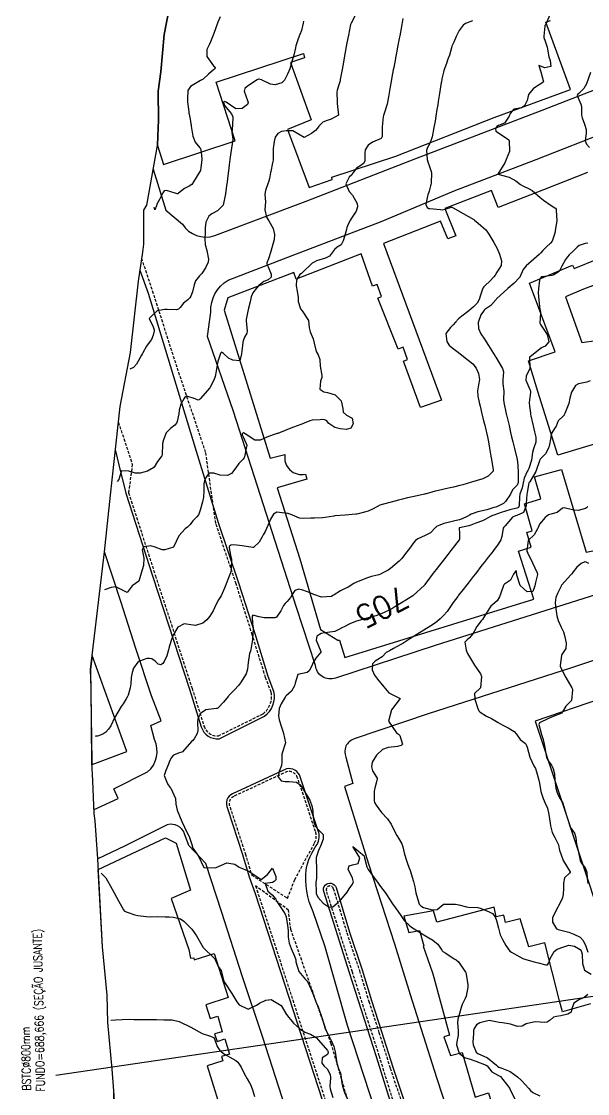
# Model space of a CAD drawing. Header units: metres. Extents: x 292545 to 299085, y 7450245 to 7463078.
# Drawn here: x 296769 to 296868.1, y 7452836.4 to 7453024 of the extents above; entities that cross this region are included whole.
import ezdxf
from ezdxf.enums import TextEntityAlignment as Align

# ---------------------------------------------------------------- set-up
doc = ezdxf.new("R2010")
doc.units = ezdxf.units.M
doc.linetypes.add('CONTINUO', pattern=[0])
doc.linetypes.add('DASHED', pattern=[0.75, 0.5, -0.25])
for name, color, linetype in [('Area', 45, 'Continuous'), ('Canteiro', 45, 'DASHED'), ('Cotas', 45, 'Continuous'), ('Curvas de Nivel 1m', 11, 'Continuous'), ('Curvas de Nivel 5m', 15, 'Continuous'), ('Edificações', 30, 'Continuous'), ('TEXTO', 45, 'Continuous'), ('Vias Primárias', 230, 'Continuous')]:
    doc.layers.add(name, color=color, linetype=linetype)
doc.styles.add('ROMANS', font='romans', dxfattribs={"height": 0.2})
doc.styles.add('Style-STANDARD', font='STANDARD.shx')

msp = doc.modelspace()

# ---------------------------------------------------------------- linework, layer by layer
at = {"layer": 'Area'}
msp.add_polyline3d([(296785.22, 7452832.56, 718.9), (296785.14, 7452836.84, 713.01), (296784.86, 7452840.65, 712.68), (296784.08, 7452848.82, 712.54), (296783.99, 7452853.57, 712.25), (296783.15, 7452862.01, 710.92), (296782.34, 7452877.44, 706.6), (296781.87, 7452884.1, 706.67), (296781.72, 7452885.36, 706.5), (296781.5, 7452891.13, 706.55), (296781.32, 7452894.34, 712.27), (296781.18, 7452907.37, 707.45), (296781.06, 7452910.57, 707.35), (296783.52, 7452931.18, 710.04), (296784.58, 7452941.1, 708.61), (296784.88, 7452943.78, 708.92), (296786.25, 7452956.62, 709.63), (296788.07, 7452966.1, 709.76), (296789.47, 7452978.59, 710.25), (296790.23, 7452983.63, 710.59), (296790.41, 7452985.06, 710.58), (296790.41, 7452991.03, 710.78), (296790.95, 7452991.86, 710.82), (296792.8, 7453002.35, 715.89), (296792.86, 7453003.97, 716.16), (296792.98, 7453006.78, 715.79), (296792.94, 7453011.87, 714.63), (296793.37, 7453015.24, 716.08), (296793.96, 7453021.79, 715.42), (296795.51, 7453029.58, 716.91)], dxfattribs=at)
at = {"layer": 'Canteiro'}
for points in [[(296811.72, 7452909.2), (296809.39, 7452916.67), (296806.57, 7452925.57), (296803.01, 7452936.16), (296801.23, 7452948.64), (296796.22, 7452963.51), (296792.11, 7452976.39), (296790.06, 7452982.49)], [(296854.21, 7452777.32), (296847.8, 7452797.24), (296841.12, 7452818.34), (296839.4, 7452823.58), (296827.79, 7452829.53), (296823.22, 7452845.06), (296822.02, 7452848.35), (296816.14, 7452865.08), (296815.74, 7452868.46), (296809.98, 7452872.71), (296822.1, 7452835.39), (296827.81, 7452818.24), (296832.51, 7452803.47), (296836.32, 7452791.75), (296842.44, 7452773.77), (296854.21, 7452777.32)]]:
    msp.add_lwpolyline(points, dxfattribs=at)
at = {"layer": 'Canteiro', "elevation": 709.48}
msp.add_lwpolyline([(296785.96, 7452953.86), (296788.39, 7452946.5), (296787.74, 7452941.52), (296792.44, 7452927), (296798.86, 7452907.28), (296800.94, 7452900.69, 0.344866), (296803.46, 7452898.97), (296811.27, 7452902.83, 0.289813), (296812.69, 7452906.6), (296811.72, 7452909.2)], format="xyb", dxfattribs=at)
at = {"layer": 'Canteiro'}
for points in [[(296815.53, 7452892.75), (296806.16, 7452888.39, 0.428731), (296805.51, 7452886.47), (296808.15, 7452878.35), (296809.29, 7452874.6), (296815.58, 7452870.53), (296816.82, 7452873.8), (296820.3, 7452880.22, 0.211899), (296820.46, 7452882.21), (296817.33, 7452891.63, 0.362209), (296815.53, 7452892.75, 1.416774)], [(296834.88, 7452832.41), (296831.63, 7452842.93), (296826.91, 7452857.63), (296822.37, 7452871.87, -1.002634), (296823.58, 7452872.25), (296825.95, 7452864.47), (296828.15, 7452857.86), (296829.8, 7452852.48), (296831.56, 7452847.05), (296833.54, 7452840.8), (296835.81, 7452833.99), (296836.2, 7452832.79, -1.028536), (296834.88, 7452832.41, -2.092947)]]:
    msp.add_lwpolyline(points, format="xyb", dxfattribs=at)
at = {"layer": 'Curvas de Nivel 1m', "flags": 128}
for points, elevation in [([(296847.93, 7453024.16), (296846.71, 7453023.71), (296846.31, 7453023.4), (296845.62, 7453022.47), (296845.07, 7453021.41), (296844.66, 7453020.45), (296844.35, 7453019.73), (296844.24, 7453019.42), (296843.9, 7453018.17), (296843.65, 7453017.43), (296843.37, 7453016.68), (296842.94, 7453015.44), (296842.87, 7453015.17), (296842.59, 7453013.98), (296842.5, 7453013.44), (296842.48, 7453013.34), (296842.16, 7453011.45), (296841.95, 7453010.04), (296841.86, 7453009.45), (296841.72, 7453008.65), (296841.52, 7453007.45), (296841.38, 7453006.58), (296841.18, 7453005.46), (296840.87, 7453003.87), (296840.77, 7453003.47), (296840.45, 7453002.67), (296840.03, 7453001.89), (296839.89, 7453001.48), (296840.03, 7452999.86), (296840.12, 7452999.47), (296840.4, 7452998.67), (296840.72, 7452997.79), (296840.77, 7452997.46), (296840.73, 7452995.82), (296840.65, 7452995.47), (296840.59, 7452995.25), (296840.36, 7452994.33), (296840.15, 7452993.67), (296840.09, 7452993.47), (296839.78, 7452992.03), (296840.01, 7452991.47), (296840.32, 7452991.32), (296840.5, 7452991.29), (296842.32, 7452991.1), (296842.67, 7452991.08), (296843.94, 7452991.42), (296844.21, 7452991.54), (296844.32, 7452991.53), (296844.57, 7452991.42), (296846.31, 7452990.42), (296848.15, 7452989.37), (296848.24, 7452989.32), (296848.29, 7452989.28), (296848.93, 7452988.72), (296850.27, 7452987.55), (296850.45, 7452987.35), (296850.81, 7452986.81), (296851.7, 7452985.34), (296852.24, 7452984.31), (296852.64, 7452983.32), (296853, 7452982.11), (296852.96, 7452981.32), (296852.67, 7452980.85), (296852.19, 7452980.18), (296851.89, 7452979.62), (296851.7, 7452979.33), (296850.96, 7452978.55), (296850.16, 7452977.83), (296849.92, 7452977.59), (296849.77, 7452977.35), (296849.35, 7452976.15), (296849.13, 7452975.36), (296848.76, 7452974.73), (296848.11, 7452974.07), (296847.73, 7452973.75), (296847.29, 7452973.38), (296846.09, 7452972.43), (296845.5, 7452971.99), (296844.95, 7452971.41), (296844.58, 7452970.91), (296844.07, 7452970.45), (296843.27, 7452969.43), (296843.47, 7452968), (296843.78, 7452967.42), (296843.89, 7452967.28), (296844.03, 7452967.17), (296845.01, 7452966.42), (296846.02, 7452965.67), (296846.39, 7452965.4), (296847.99, 7452964.12), (296848.56, 7452963.37), (296849, 7452962.39), (296849.17, 7452961.36), (296849.02, 7452960.43), (296848.81, 7452959.37), (296848.88, 7452958.42), (296849.11, 7452957.36), (296849.26, 7452956.71), (296849.57, 7452955.35), (296849.63, 7452955.09), (296849.88, 7452954.14), (296850.08, 7452953.35), (296850.15, 7452953.07), (296850.55, 7452951.34), (296850.73, 7452950.44), (296850.94, 7452949.34), (296851.17, 7452947.96), (296851.27, 7452947.34), (296851.57, 7452945.53), (296851.55, 7452945.33), (296850.66, 7452944.44), (296849.76, 7452943.96), (296847.75, 7452943.38), (296846.23, 7452942.91), (296845.74, 7452942.79), (296844.62, 7452942.54), (296843.74, 7452942.35), (296842.99, 7452942.19), (296841.73, 7452941.9), (296841.38, 7452941.81), (296840.22, 7452941.46), (296839.84, 7452941.35), (296839.72, 7452941.32), (296839.52, 7452941.27), (296837.72, 7452940.88), (296836.59, 7452940.63), (296835.71, 7452940.43), (296835, 7452940.23), (296833.71, 7452939.87), (296832.36, 7452939.56), (296831.7, 7452939.35), (296830.53, 7452938.74), (296829.69, 7452938.31), (296827.9, 7452937.83), (296827.68, 7452937.79), (296827.53, 7452937.77), (296825.68, 7452937.64), (296823.87, 7452937.47), (296823.68, 7452937.44), (296822.14, 7452937.22), (296821.68, 7452937.17), (296820.27, 7452937.1), (296819.67, 7452937.08), (296818.39, 7452937.01), (296817.67, 7452937.1), (296816.01, 7452937.76), (296815.78, 7452937.85), (296815.68, 7452937.88), (296815.53, 7452937.91), (296813.69, 7452938.14), (296813.1, 7452937.79), (296812.58, 7452936.89), (296812.14, 7452935.8), (296811.64, 7452934.76), (296811.3, 7452934.15), (296811.13, 7452933.81), (296810.57, 7452932.87), (296809.61, 7452931.98), (296809.49, 7452931.96), (296807.62, 7452932.25), (296806.18, 7452932.43), (296805.62, 7452932.36), (296805.37, 7452932.12), (296805.33, 7452931.88), (296805.59, 7452930.62), (296805.74, 7452929.88), (296805.71, 7452928.03), (296805.67, 7452927.88), (296805.64, 7452927.8), (296805.56, 7452927.51), (296805.1, 7452926.32), (296804.94, 7452925.89), (296804.55, 7452924.86), (296804.13, 7452923.89), (296803.92, 7452923.48), (296803.5, 7452922.79), (296803.04, 7452921.91), (296802.54, 7452920.85), (296801.96, 7452919.92), (296801.46, 7452919.28), (296800.71, 7452918.68), (296799.45, 7452918.29), (296799.07, 7452918.34), (296797.45, 7452918.58), (296796.34, 7452917.99), (296795.43, 7452916.4), (296795.35, 7452916.08), (296795.32, 7452916), (296794.86, 7452914.55), (296794.71, 7452914.01), (296794.41, 7452912.99), (296793.99, 7452912.01), (296793.74, 7452911.64), (296793.36, 7452911.42), (296792.89, 7452911.55), (296792.4, 7452912.03), (296791.8, 7452912.47), (296791.38, 7452912.53), (296790.92, 7452912.51), (296789.67, 7452912.07), (296789.47, 7452911.97), (296789.37, 7452911.89), (296788.6, 7452910.84), (296788.34, 7452910.08), (296788.21, 7452909.21), (296788.13, 7452908.08), (296788.04, 7452907.36), (296787.68, 7452906.09), (296787.54, 7452905.85), (296787.29, 7452905.46), (296786.78, 7452904.6), (296786.46, 7452904.1), (296785.25, 7452902.12), (296784.61, 7452900.75), (296784.23, 7452900.13), (296783.74, 7452899.62), (296783.22, 7452899.28), (296782.74, 7452899.09), (296782.28, 7452898.95), (296782.03, 7452898.9), (296781.87, 7452898.88)], 707), ([(296835.75, 7453024.57), (296835.57, 7453023.53), (296835.32, 7453022.16), (296835.21, 7453021.53), (296835.13, 7453021.08), (296834.84, 7453019.54), (296834.64, 7453018.54), (296834.48, 7453017.69), (296834.45, 7453017.54), (296834.15, 7453016.01), (296834.06, 7453015.55), (296833.83, 7453014.31), (296833.7, 7453013.55), (296833.54, 7453012.59), (296833.35, 7453011.55), (296833.23, 7453010.87), (296832.99, 7453009.56), (296832.89, 7453009.19), (296832.52, 7453008.13), (296832.34, 7453007.56), (296832.29, 7453007.34), (296832.1, 7453005.57), (296832.15, 7453003.88), (296831.98, 7453003.57), (296830.46, 7453002.89), (296829.66, 7453002.38), (296829.15, 7453001.6), (296829.08, 7453000.96), (296829.08, 7452999.6), (296828.86, 7452999.15), (296828.41, 7452998.83), (296827.65, 7452998.36), (296827.08, 7452997.62), (296826.82, 7452997.19), (296826.38, 7452996.8), (296825.77, 7452995.64), (296826.35, 7452994.27), (296826.91, 7452993.62), (296827.75, 7452992.19), (296827.83, 7452991.61), (296827.56, 7452990.86), (296826.78, 7452989.63), (296826.59, 7452989.34), (296826.29, 7452988.78), (296825.96, 7452987.96), (296825.87, 7452987.64), (296825.53, 7452986.38), (296825.32, 7452985.65), (296824.97, 7452984.92), (296824.24, 7452984.51), (296823.77, 7452984.13), (296823.46, 7452983.67), (296822.93, 7452982.96), (296822.21, 7452982.61), (296820.63, 7452982.13), (296820.2, 7452981.92), (296819.9, 7452981.71), (296818.19, 7452980.12), (296817.98, 7452979.94), (296817.72, 7452979.73), (296817.12, 7452978.79), (296817.07, 7452977.74), (296817.25, 7452976.85), (296817.4, 7452975.74), (296817.43, 7452975.04), (296817.85, 7452973.73), (296818.11, 7452973.39), (296819.22, 7452971.72), (296819.36, 7452970.43), (296819.54, 7452969.72), (296820.04, 7452968.46), (296820.22, 7452967.71), (296820.6, 7452966.28), (296820.92, 7452965.7), (296821.2, 7452964.89), (296821.28, 7452963.69), (296821.57, 7452962.08), (296821.57, 7452961.69), (296821.34, 7452961.07), (296821.19, 7452959.7), (296821.94, 7452959.18), (296822.55, 7452959.06), (296823.93, 7452958.65), (296824.98, 7452957.65), (296825.25, 7452956.29), (296825.31, 7452955.65), (296825.89, 7452955.13), (296826.86, 7452954.61), (296827.08, 7452953.62), (296826.66, 7452952.83), (296825.86, 7452952.61), (296824.79, 7452952.72), (296823.86, 7452952.98), (296822.82, 7452953.68), (296822.37, 7452954.18), (296821.88, 7452954.38), (296821.26, 7452954.31), (296819.88, 7452954.22), (296819.46, 7452954.13), (296818.47, 7452953.72), (296818.05, 7452953.55), (296817.87, 7452953.48), (296816.6, 7452953.01), (296815.86, 7452952.72), (296815.17, 7452952.45), (296813.85, 7452951.93), (296813.73, 7452951.89), (296813.39, 7452951.78), (296812.24, 7452951.4), (296811.84, 7452951.23), (296810.78, 7452950.77), (296809.83, 7452950.76), (296808.13, 7452951.85), (296807.85, 7452952.05), (296807.71, 7452951.99), (296807.65, 7452951.85), (296807.65, 7452951.66), (296807.84, 7452951.23), (296808.41, 7452949.84), (296808.32, 7452949.35), (296808.01, 7452947.85), (296807.96, 7452947.69), (296807.8, 7452947.44), (296807.01, 7452946.64), (296806.54, 7452945.87), (296805.76, 7452944.89), (296805.07, 7452944.58), (296803.76, 7452944.6), (296802.69, 7452944.98), (296801.76, 7452944.94), (296801.06, 7452943.93), (296800.89, 7452943.08), (296800.94, 7452941.93), (296800.86, 7452940.79), (296800.65, 7452939.94), (296800.25, 7452938.5), (296800.08, 7452937.94), (296799.95, 7452937.67), (296799.67, 7452937.34), (296799, 7452936.62), (296798.51, 7452935.96), (296798.07, 7452935.54), (296797.65, 7452935.22), (296796.54, 7452933.99), (296795.61, 7452932), (296794.09, 7452931.53), (296793.61, 7452931.54), (296792.42, 7452932.03), (296791.61, 7452932.22), (296790.43, 7452932.06), (296790.13, 7452931.54), (296790.39, 7452930.06), (296790.33, 7452928.82), (296790.12, 7452928.06), (296789.54, 7452926.07), (296788.39, 7452925.22), (296787.51, 7452924.09), (296785.53, 7452925.07), (296784.72, 7452924.93), (296783.52, 7452924.52)], 708), ([(296827.34, 7453025), (296826.7, 7453023.77), (296826.63, 7453023.63), (296826.6, 7453023.53), (296826.23, 7453021.64), (296825.97, 7453020.33), (296825.84, 7453019.64), (296825.68, 7453018.69), (296825.5, 7453017.65), (296825.36, 7453016.91), (296825.13, 7453015.65), (296824.8, 7453013.87), (296824.75, 7453013.66), (296824.58, 7453013.11), (296824.23, 7453012), (296824.2, 7453011.66), (296824.23, 7453009.97), (296824.25, 7453009.66), (296824.51, 7453007.66), (296823.22, 7453006.96), (296822.5, 7453006.69), (296821.76, 7453006.43), (296821.04, 7453005.69), (296820.83, 7453005.35), (296820.48, 7453004.96), (296819.76, 7453004.43), (296818.46, 7453003.73), (296816.48, 7453004.9), (296815.34, 7453004.91), (296814.48, 7453004.8), (296813.84, 7453004.42), (296813.42, 7453003.79), (296813.21, 7453003.04), (296813.06, 7453001.79), (296813.04, 7453001.19), (296813.03, 7452999.79), (296812.94, 7452999.27), (296812.62, 7452997.8), (296812.59, 7452997.6), (296812.38, 7452996.58), (296812.24, 7452995.93), (296812.2, 7452995.8), (296811.7, 7452994.46), (296811.61, 7452993.81), (296811.69, 7452992.44), (296811.65, 7452991.81), (296811.59, 7452991.09), (296811.91, 7452989.81), (296812.29, 7452989.12), (296813.04, 7452987.79), (296813.31, 7452986.74), (296813.2, 7452985.79), (296812.97, 7452985.07), (296812.63, 7452983.8), (296812.21, 7452982.48), (296811.96, 7452981.8), (296811.93, 7452981.53), (296812.2, 7452981.1), (296812.7, 7452979.79), (296812.67, 7452979.3), (296812.17, 7452978.82), (296811.44, 7452978.53), (296810.56, 7452977.82), (296810.15, 7452977.38), (296809.47, 7452976.51), (296809.21, 7452975.84), (296809, 7452974.97), (296808.75, 7452973.84), (296808.62, 7452973.33), (296808.31, 7452971.85), (296808.31, 7452971.61), (296808.51, 7452969.85), (296808.42, 7452969.48), (296808.05, 7452968.75), (296807.77, 7452968.12), (296807.72, 7452967.85), (296807.56, 7452966.32), (296807.53, 7452965.85), (296807.22, 7452964.64), (296806, 7452964.73), (296805.23, 7452965.11), (296804.33, 7452965.9), (296804.18, 7452966.06), (296804.02, 7452966.14), (296803.89, 7452966.02), (296803.84, 7452965.9), (296803.36, 7452964.54), (296803.22, 7452963.91), (296803.08, 7452962.81), (296802.88, 7452961.91), (296802.64, 7452961.23), (296801.94, 7452959.92), (296800.26, 7452957.95), (296800.08, 7452957.78), (296799.92, 7452957.77), (296799.42, 7452957.96), (296797.93, 7452958.47), (296797.61, 7452958.29), (296797.4, 7452957.98), (296796.87, 7452957.02), (296796.61, 7452955.98), (296796.54, 7452955.33), (296796.24, 7452953.99), (296796.14, 7452953.72), (296795.86, 7452953.35), (296795.1, 7452952.76), (296794.31, 7452952.01), (296793.83, 7452950.82), (296793.69, 7452950.15), (296793.67, 7452950.02), (296793.6, 7452948.22), (296793.54, 7452948.02), (296792.83, 7452946.98), (296792.19, 7452946.04), (296791.97, 7452945.84), (296791.77, 7452945.7), (296791.04, 7452945.32), (296789.76, 7452944.99), (296788.88, 7452944.96), (296787.77, 7452945.3), (296786.52, 7452945.35), (296786.09, 7452944.11), (296786.01, 7452943.84), (296785.74, 7452943.49)], 709), ([(296803.75, 7453024.87), (296803.39, 7453023.91), (296802.68, 7453021.92), (296802.09, 7453020.5), (296801.84, 7453019.93), (296801.46, 7453019.11), (296801.42, 7453017.93), (296802.62, 7453016.3), (296802.81, 7453016.11), (296802.9, 7453015.92), (296802.79, 7453015.74), (296802.61, 7453015.6), (296801.71, 7453014.81), (296800.77, 7453013.94), (296800.66, 7453013.87), (296800.58, 7453013.83), (296800.34, 7453013.7), (296798.57, 7453012.65), (296798.1, 7453011.97), (296798.03, 7453010.49), (296798.08, 7453009.97), (296798.28, 7453008.21), (296798.31, 7453007.97), (296798.34, 7453007.8), (296798.5, 7453006.96), (296798.66, 7453006.13), (296798.69, 7453005.97), (296798.72, 7453005.73), (296799.01, 7453003.96), (296799.38, 7453002.89), (296800.21, 7453001.94), (296800.3, 7453001.8), (296800.43, 7453001.14), (296800.56, 7452999.94), (296800.56, 7452999.8), (296800.4, 7452998.47), (296800.34, 7452997.99), (296800.32, 7452997.94), (296800.22, 7452997.77), (296799.13, 7452995.96), (296798.8, 7452995.53), (296798.36, 7452995.21), (296797.53, 7452994.8), (296796.49, 7452993.99), (296796.41, 7452993.92), (296796.34, 7452993.89), (296796.22, 7452993.87), (296795.89, 7452993.99), (296794.35, 7452994.47), (296793.98, 7452994.38), (296793.74, 7452994.02), (296793.16, 7452992.85), (296792.71, 7452992.04), (296792.6, 7452991.76), (296792.31, 7452991.06), (296792.21, 7452991.51)], 711), ([(296861.49, 7453025.22), (296860.71, 7453023.46), (296860.63, 7453023.31), (296860.6, 7453023.23), (296860.43, 7453021.48), (296860.45, 7453021.23), (296860.67, 7453020.6), (296860.99, 7453019.56), (296861.05, 7453019.22), (296861.29, 7453017.87), (296861.53, 7453017.22), (296861.65, 7453016.19), (296860.61, 7453015.94), (296859.55, 7453016.31), (296859.92, 7453015.24), (296860.34, 7453013.48), (296860.09, 7453013.23), (296859.14, 7453012.68), (296858.57, 7453012.26), (296857.76, 7453011.26), (296857.5, 7453010.22), (296857.05, 7453009.27), (296856.53, 7453008.95), (296855.15, 7453008.67), (296854.52, 7453007.96), (296854.34, 7453007.47), (296854.27, 7453007.3), (296853.56, 7453006.25), (296852.49, 7453005.83), (296852.18, 7453005.63), (296851.99, 7453005.33), (296852.01, 7453004.86), (296852.47, 7453004.52), (296854.29, 7453003.3), (296854.35, 7453003.19), (296854.44, 7453001.3), (296853.84, 7452999.89), (296853.58, 7452999.31), (296852.39, 7452997.33), (296854.38, 7452996.77), (296855.52, 7452996.14), (296856.37, 7452995.53), (296856.77, 7452995.27), (296857.87, 7452994.77), (296858.36, 7452994.47), (296859.77, 7452993.24), (296860.34, 7452992.77), (296861.7, 7452991.85), (296862.33, 7452991.43), (296862.46, 7452991.34), (296862.56, 7452991.21), (296862.6, 7452990.93), (296862.68, 7452989.2), (296862.43, 7452987.37), (296862.39, 7452987.21), (296862.27, 7452986.81), (296861.89, 7452985.58), (296861.61, 7452985.22), (296860.88, 7452984.58), (296860.23, 7452983.96), (296859.9, 7452983.56), (296859.62, 7452983.24), (296858.21, 7452982.04), (296857.78, 7452981.69), (296857.32, 7452981.27), (296856.81, 7452980.65), (296856.2, 7452979.28), (296856.19, 7452979.26), (296856.17, 7452979.23), (296855.25, 7452978.2), (296854.15, 7452977.3), (296852.13, 7452975.46), (296852.07, 7452975.39), (296852.03, 7452975.33), (296851.15, 7452974.31), (296850.11, 7452973.61), (296849.97, 7452973.49), (296849.86, 7452973.35), (296849.4, 7452972.66), (296848.93, 7452971.37), (296848.97, 7452970.27), (296849.4, 7452969.36), (296850.05, 7452968.42), (296850.73, 7452967.34), (296851.88, 7452965.47), (296851.97, 7452965.33), (296852.01, 7452965.26), (296853.2, 7452963.31), (296853.35, 7452962.68), (296853.25, 7452961.31), (296853.26, 7452960.62), (296853.4, 7452959.31), (296853.37, 7452957.87), (296853.4, 7452957.32), (296853.84, 7452955.37), (296853.85, 7452955.31), (296853.89, 7452955.15), (296854.33, 7452953.3), (296854.61, 7452952.06), (296854.78, 7452951.3), (296854.99, 7452950.45), (296855.27, 7452949.29), (296855.74, 7452947.34), (296855.75, 7452947.28), (296855.76, 7452947.25), (296855.79, 7452947.04), (296855.91, 7452945.28), (296855.91, 7452945.14), (296855.93, 7452943.28), (296855.9, 7452943.13), (296855.75, 7452942.89), (296854.97, 7452942.06), (296854.58, 7452941.3), (296853.71, 7452939.99), (296853.34, 7452939.68), (296852.69, 7452939.32), (296852, 7452939.02), (296851.7, 7452938.93), (296850.47, 7452938.56), (296849.69, 7452938.37), (296848.86, 7452938.19), (296847.68, 7452937.76), (296847.43, 7452937.63), (296847.03, 7452937.39), (296846.12, 7452936.95), (296845.67, 7452936.81), (296844.86, 7452936.6), (296843.67, 7452936.35), (296842.93, 7452936.17), (296841.66, 7452935.6), (296841.56, 7452935.54), (296841.46, 7452935.45), (296840.56, 7452934.54), (296839.64, 7452934.03), (296838.35, 7452933.49), (296837.94, 7452933.19), (296837.62, 7452932.77), (296837.08, 7452932.03), (296836.7, 7452931.51), (296836.24, 7452930.88), (296835.59, 7452930.05), (296835.09, 7452929.53), (296833.57, 7452928.25), (296833.15, 7452927.97), (296832.37, 7452927.56), (296831.84, 7452927.29), (296831.56, 7452927.18), (296830.27, 7452926.87), (296829.55, 7452926.64), (296828.82, 7452926.33), (296827.54, 7452925.81), (296827.41, 7452925.75), (296827.19, 7452925.62), (296826.15, 7452925.01), (296825.52, 7452924.7), (296824.81, 7452924.36), (296823.72, 7452923.66), (296823.6, 7452923.58), (296823.51, 7452923.53), (296823.25, 7452923.4), (296821.51, 7452923.24), (296820.18, 7452923.7), (296819.52, 7452923.99), (296818.27, 7452924.48), (296817.52, 7452924.68), (296816.83, 7452924.43), (296816.37, 7452923.75), (296816.07, 7452923.19), (296815.5, 7452922.48), (296815.14, 7452922.12), (296814.87, 7452921.77), (296814.39, 7452920.86), (296813.62, 7452919.78), (296813.53, 7452919.71), (296813.46, 7452919.67), (296813.34, 7452919.66), (296811.46, 7452919.64), (296810.57, 7452919.82), (296809.47, 7452920.11), (296809.37, 7452919.93), (296809.36, 7452919.83), (296809.45, 7452918.56), (296809.53, 7452917.83), (296809.52, 7452917.75), (296809.42, 7452915.83), (296809.14, 7452914.09), (296809.07, 7452913.83), (296808.92, 7452913.37), (296808.69, 7452911.84), (296808.55, 7452910.64), (296808.3, 7452909.85), (296807.33, 7452908.26), (296807.16, 7452908.02), (296807.04, 7452907.86), (296806.23, 7452906.95), (296805.3, 7452906.02), (296805.23, 7452905.95), (296805.18, 7452905.88), (296804.33, 7452904.85), (296803.42, 7452903.9), (296803.35, 7452903.82), (296803.27, 7452903.77), (296803.13, 7452903.76), (296801.27, 7452903.55), (296800.32, 7452902.88), (296799.87, 7452901.94), (296799.81, 7452901.38), (296799.87, 7452899.94), (296799.76, 7452899.41), (296799.21, 7452898.47), (296798.98, 7452898.18), (296798.76, 7452897.96), (296797.19, 7452896.19), (296797.06, 7452896.11), (296796.59, 7452895.99), (296795.58, 7452895.59), (296795.17, 7452895.15), (296794.82, 7452894.34), (296794.72, 7452894), (296794.24, 7452892.91), (296793.96, 7452892.01), (296794.57, 7452890.55), (296794.97, 7452890), (296795.11, 7452889.79), (296795.94, 7452887.99), (296796.03, 7452887.03), (296796.24, 7452885.99), (296797.04, 7452883.98), (296797.97, 7452881.97), (296798.37, 7452881.33), (296798.82, 7452879.95), (296798.98, 7452879.31), (296799.97, 7452877.94), (296800.94, 7452875.93), (296802.94, 7452875.85), (296803.1, 7452875.91), (296804.95, 7452876.72), (296806.32, 7452876.49), (296806.95, 7452876.13), (296807.09, 7452876), (296807.36, 7452875.85), (296808.52, 7452875.42), (296808.94, 7452875.18), (296810.92, 7452873.81), (296812.05, 7452874.68), (296812.94, 7452875.79), (296813.52, 7452874.37), (296813.5, 7452873.78), (296813.25, 7452873.46), (296812.92, 7452873.29), (296811.62, 7452873.1), (296812.11, 7452871.8), (296812.89, 7452871.17), (296813.51, 7452870.41), (296813.81, 7452869.78), (296814.85, 7452868.24), (296815.16, 7452867.76), (296815.33, 7452867.27), (296815.56, 7452865.75), (296815.65, 7452864.92), (296815.66, 7452863.75), (296815.84, 7452862.7), (296816.19, 7452861.75), (296816.76, 7452860.41), (296816.99, 7452859.74), (296817.04, 7452859.44), (296817.56, 7452857.73), (296818.71, 7452856.34), (296819.01, 7452856.02), (296819.19, 7452855.71), (296819.66, 7452854.67), (296820.04, 7452853.7), (296820.66, 7452852.11), (296820.85, 7452851.69), (296821, 7452851.34), (296821.59, 7452849.68), (296821.95, 7452848.35), (296822.17, 7452847.67), (296822.6, 7452846.81), (296823.2, 7452845.66), (296823.65, 7452844.58), (296823.92, 7452843.66), (296824.13, 7452842.06), (296824.17, 7452841.65), (296824.52, 7452840.58), (296824.83, 7452839.96), (296824.89, 7452839.64), (296825.04, 7452838.18), (296825.16, 7452837.64), (296825.56, 7452836.55), (296825.95, 7452835.63)], 706), ([(296868.51, 7452961.13), (296867.96, 7452960.9), (296866.49, 7452960.63), (296865.95, 7452960.31), (296865.27, 7452959.17), (296865, 7452958.1), (296864.79, 7452957.18), (296864.11, 7452955.4), (296864.01, 7452955.19), (296863.97, 7452955.11), (296863.89, 7452955.02), (296862.93, 7452954.15), (296862.58, 7452953.2), (296862.3, 7452952.76), (296861.85, 7452952.02), (296861.68, 7452951.37), (296861.66, 7452951.21), (296861.35, 7452949.69), (296861.2, 7452949.22), (296860.69, 7452948.34), (296859.8, 7452947.43), (296859.72, 7452947.3), (296859.71, 7452947.23), (296859.68, 7452947.12), (296859.05, 7452945.24), (296857.96, 7452943.46), (296857.83, 7452943.26), (296857.8, 7452943.21), (296857.75, 7452942.99), (296857.49, 7452941.5), (296857.45, 7452941.26), (296857.34, 7452939.63), (296857.32, 7452939.26), (296856.86, 7452938.09), (296855.68, 7452937.54), (296855.46, 7452937.5), (296854.97, 7452937.29), (296853.66, 7452935.76), (296853.45, 7452935.52), (296853.29, 7452935.31), (296853.07, 7452933.89), (296852.92, 7452933.32), (296852.43, 7452932.51), (296851.6, 7452931.43), (296851.56, 7452931.37), (296851.53, 7452931.33), (296850.68, 7452930.26), (296849.96, 7452929.35), (296849.58, 7452928.85), (296848.44, 7452927.37), (296848.06, 7452926.87), (296847.55, 7452926.19), (296847.2, 7452925.72), (296846.94, 7452925.39), (296846.32, 7452924.6), (296845.51, 7452923.59), (296845.37, 7452923.4), (296844.58, 7452922.33), (296843.95, 7452921.42), (296843.48, 7452920.75), (296842.88, 7452920.03), (296842.28, 7452919.44), (296841.83, 7452919.07), (296841.46, 7452918.79), (296840.65, 7452918.26), (296839.44, 7452917.47), (296838.2, 7452916.72), (296837.42, 7452916.24), (296836.97, 7452915.95), (296836.27, 7452915.51), (296835.75, 7452915.17), (296835.41, 7452914.97), (296834.12, 7452914.25), (296833.4, 7452913.85), (296833.19, 7452913.76), (296832.84, 7452913.56), (296832.13, 7452912.82), (296831.38, 7452912.36), (296830.88, 7452912.08), (296830.45, 7452911.58), (296830.37, 7452910.56), (296830.81, 7452909.58), (296831.34, 7452908.9), (296832.4, 7452907.56), (296833.31, 7452906.49), (296835.29, 7452905.52), (296833.77, 7452903.54), (296833.25, 7452901.55), (296834.65, 7452899.53), (296834.99, 7452899.29), (296835.22, 7452899.01), (296835.68, 7452897.52), (296835.45, 7452897.27), (296835.2, 7452897.2), (296834.81, 7452897.14), (296833.2, 7452896.91), (296832.16, 7452896.59), (296831.18, 7452895.68), (296831.11, 7452895.57), (296830.39, 7452894.36), (296830.25, 7452893.58), (296830.44, 7452892.87), (296831.13, 7452891.75), (296831.23, 7452891.57), (296831.25, 7452891.45), (296831.12, 7452890.93), (296830.85, 7452889.83), (296830.8, 7452889.57), (296830.74, 7452889.22), (296830.73, 7452887.58), (296830.8, 7452887.29), (296831.08, 7452886.84), (296832.04, 7452885.56), (296833.05, 7452884.44), (296833.73, 7452883.54), (296834.37, 7452882.18), (296834.71, 7452881.53), (296835.01, 7452881.07), (296835.57, 7452880.1), (296835.75, 7452879.52), (296836, 7452878.49), (296836.28, 7452877.51), (296836.43, 7452876.98), (296836.94, 7452875.66), (296837.01, 7452875.5), (296837.04, 7452875.4), (296837.63, 7452873.49), (296837.82, 7452872.57), (296838.04, 7452871.49), (296838.48, 7452869.89), (296838.63, 7452869.48), (296838.87, 7452869.2), (296839.39, 7452868.95), (296840.86, 7452868.52), (296841.75, 7452868.55), (296842.79, 7452869.43), (296842.83, 7452869.47), (296842.87, 7452869.48), (296844.78, 7452869.5), (296844.87, 7452869.5), (296844.96, 7452869.5), (296845.53, 7452869.4), (296846.87, 7452869.07), (296847.23, 7452869.01), (296848.87, 7452868.92), (296849.47, 7452868.75), (296850.86, 7452868.19), (296851.42, 7452867.9), (296851.91, 7452867.32), (296852.16, 7452866.64), (296852.47, 7452865.32), (296852.81, 7452864.14), (296853.17, 7452863.31), (296853.78, 7452862.3), (296854.5, 7452861.29), (296854.77, 7452861.09), (296855.18, 7452860.88), (296856.76, 7452860.02), (296857.3, 7452859.8), (296858.75, 7452859.4), (296859.42, 7452859.23), (296860.75, 7452858.88), (296861.06, 7452858.9), (296861.31, 7452859.21), (296861.56, 7452860.01), (296862.24, 7452861.2), (296862.78, 7452861.62), (296863.93, 7452862.03), (296864.78, 7452862.31), (296865.77, 7452862.17), (296866.78, 7452861.56), (296866.95, 7452861.32), (296867.03, 7452861.15), (296867.15, 7452860.76), (296867.2, 7452859.14), (296867.53, 7452857.93), (296868.72, 7452857.26)], 704), ([(296868.12, 7452939.14), (296867.92, 7452938.92), (296867.7, 7452938.78), (296866.44, 7452938.4), (296865.69, 7452938.47), (296863.98, 7452938.9), (296863.7, 7452938.84), (296862.78, 7452938.1), (296861.68, 7452937.79), (296861.25, 7452937.65), (296860.68, 7452937.22), (296859.66, 7452936.03), (296859.41, 7452935.48), (296859.34, 7452935.24), (296858.75, 7452934.14), (296857.75, 7452933.26), (296857.69, 7452933.2), (296857.62, 7452932.71), (296857.47, 7452931.4), (296857.48, 7452931.26), (296857.6, 7452930.97), (296858.42, 7452929.25), (296859.26, 7452927.54), (296859.29, 7452927.24), (296858.95, 7452925.84), (296858.84, 7452925.25), (296858.5, 7452924.27), (296857.52, 7452924.18), (296856.27, 7452925.27), (296855.72, 7452927.12), (296855.71, 7452927.28), (296855.57, 7452927.91), (296855.12, 7452927.29), (296854.58, 7452926.26), (296853.54, 7452925.52), (296853.42, 7452925.43), (296853.35, 7452925.31), (296852.89, 7452923.95), (296852.65, 7452923.32), (296852.23, 7452922.59), (296851.49, 7452921.95), (296851.16, 7452921.66), (296850.93, 7452921.34), (296850.02, 7452919.91), (296849.67, 7452919.36), (296849.46, 7452919.1), (296848.68, 7452918.14), (296848.27, 7452917.37), (296848, 7452916.81), (296847.42, 7452916.14), (296846.99, 7452915.81), (296846.62, 7452915.39), (296846.84, 7452913.95), (296847.09, 7452913.38), (296847.39, 7452912.83), (296848.31, 7452911.37), (296849.35, 7452909.85), (296849.5, 7452909.36), (296849.32, 7452907.36), (296848.29, 7452906.39), (296848.33, 7452905.37), (296848.88, 7452903.76), (296849.03, 7452903.36), (296849.27, 7452903.12), (296850.37, 7452902.45), (296851.26, 7452902.01), (296852.44, 7452901.32), (296853.25, 7452900.84), (296854.16, 7452900.38), (296855.23, 7452899.74), (296855.65, 7452899.28), (296856.3, 7452898.36), (296857.21, 7452897.65), (296857.42, 7452897.26), (296857.49, 7452896.97), (296857.95, 7452895.25), (296858.7, 7452893.71), (296858.96, 7452893.24), (296859.15, 7452892.67), (296859.54, 7452891.24), (296859.64, 7452890.71), (296859.91, 7452889.23), (296860.32, 7452888), (296860.66, 7452887.22), (296861.07, 7452886.31), (296861.32, 7452885.22), (296861.54, 7452883.71), (296861.6, 7452883.21), (296861.87, 7452882.06), (296862.38, 7452881.2), (296862.99, 7452879.9), (296863.14, 7452879.19), (296863.19, 7452878.98), (296863.84, 7452877.18), (296864.94, 7452875.32), (296865.01, 7452875.17), (296865.01, 7452875.1), (296864.94, 7452874.96), (296864.02, 7452874.09), (296863.87, 7452873.18), (296863.86, 7452872.23), (296863.79, 7452871.18), (296863.61, 7452870.45), (296862.98, 7452869.19), (296862.94, 7452869.11), (296862.86, 7452868.99), (296861.95, 7452867.2), (296861.96, 7452866.33), (296862.65, 7452865.19), (296862.82, 7452865.11), (296862.92, 7452865.09), (296864.81, 7452864.58), (296865.69, 7452864.28), (296866.8, 7452863.73), (296867.31, 7452863.14), (296867.78, 7452862.13), (296868.11, 7452861.13)], 703), ([(296868.32, 7452929.13), (296867.84, 7452929.39), (296867.59, 7452929.44), (296866.95, 7452929.15), (296866.21, 7452928.52), (296865.56, 7452927.67), (296865.35, 7452927.37), (296865.17, 7452927.17), (296863.53, 7452925.35), (296863.47, 7452925.25), (296863.44, 7452925.19), (296862.8, 7452923.92), (296862.51, 7452923.2), (296862.43, 7452922.27), (296862.53, 7452921.2), (296862.71, 7452919.96), (296862.91, 7452919.2), (296863.45, 7452918.03), (296863.85, 7452917.19), (296864.05, 7452916.57), (296864.35, 7452915.18), (296864.29, 7452914.29), (296863.6, 7452913.19), (296863.53, 7452913.05), (296863.38, 7452912.16), (296863.28, 7452911.28), (296863.29, 7452911.19), (296863.36, 7452911.01), (296864.28, 7452909.18), (296865.32, 7452907.37), (296865.41, 7452907.26), (296865.45, 7452907.17), (296865.44, 7452907.05), (296865.29, 7452905.17), (296864.28, 7452904.18), (296863.68, 7452903.19), (296863.51, 7452902.95), (296863.27, 7452902.82), (296862.09, 7452902.38), (296861.26, 7452902.04), (296859.68, 7452901.23), (296859.53, 7452900.95), (296860.02, 7452899.23), (296860.32, 7452898.33), (296860.55, 7452897.22), (296860.84, 7452895.56), (296860.92, 7452895.22), (296861.17, 7452894.6), (296861.76, 7452893.82), (296862.04, 7452893.21), (296862.27, 7452892.33), (296862.35, 7452891.2), (296862.5, 7452889.81), (296862.7, 7452889.2), (296862.81, 7452888.9), (296863.09, 7452888.23), (296863.75, 7452887.18), (296864.03, 7452886.22), (296864.33, 7452885.18), (296864.95, 7452883.26), (296864.97, 7452883.17), (296865.03, 7452882.97), (296865.82, 7452881.96), (296866.03, 7452881.16), (296866.16, 7452879.99), (296866.35, 7452879.16), (296866.7, 7452877.42), (296866.77, 7452877.15), (296866.96, 7452876.73), (296867.66, 7452875.85), (296867.98, 7452875.13), (296868.04, 7452874.02), (296868.12, 7452873.13)], 702), ([(296782.93, 7452874.91), (296783.76, 7452874.13), (296784.89, 7452872.12), (296786, 7452870.11), (296786.86, 7452868.54), (296787.05, 7452868.3), (296787.48, 7452868.09), (296788.85, 7452867.65), (296789.36, 7452867.55), (296790.84, 7452867.35), (296791.57, 7452867.31), (296792.84, 7452867.33), (296794.15, 7452867.32), (296794.84, 7452867.29), (296795.58, 7452867.24), (296796.83, 7452866.95), (296797.4, 7452866.54), (296797.98, 7452865.96), (296798.42, 7452865.56), (296798.81, 7452865.14), (296799.62, 7452863.94), (296800.77, 7452861.93), (296802.75, 7452860.08), (296802.83, 7452859.99), (296802.86, 7452859.91), (296803.44, 7452858.6), (296803.96, 7452857.89), (296804.36, 7452856.23), (296804.51, 7452855.88), (296804.58, 7452855.76), (296804.7, 7452855.58), (296805.83, 7452853.87), (296806.66, 7452852.42), (296807.08, 7452851.86), (296808.65, 7452851.14), (296810.16, 7452851.82), (296810.43, 7452852.03), (296810.66, 7452852.15), (296811.76, 7452852.71), (296812.67, 7452852.81), (296814.44, 7452851.77), (296814.65, 7452851.49), (296815.27, 7452850.39), (296815.72, 7452849.75), (296816.12, 7452849.24), (296816.62, 7452848.65), (296817.65, 7452847.73), (296818.6, 7452847.11), (296819.56, 7452846.74), (296820.59, 7452846.17), (296820.98, 7452845.69), (296822.56, 7452843.87), (296822.68, 7452843.67), (296822.69, 7452843.53), (296822.56, 7452843.18), (296821.64, 7452842.58), (296821.57, 7452841.68), (296822, 7452841.15), (296822.52, 7452840.67), (296823.01, 7452839.66), (296823.07, 7452839.1), (296822.94, 7452837.67), (296823, 7452837.15), (296823.5, 7452835.66)], 707), ([(296868.1, 7452853.72), (296867.48, 7452853.14), (296866.67, 7452852.79), (296865.66, 7452852.16), (296865.34, 7452851.16), (296865.2, 7452850.61), (296864.64, 7452850.28), (296863.42, 7452849.96), (296862.64, 7452849.83), (296862.13, 7452849.71), (296861.51, 7452849.21), (296861.01, 7452848.84), (296860.63, 7452848.78), (296858.98, 7452848.88), (296858.63, 7452848.87), (296857.34, 7452848.55), (296856.62, 7452848.14), (296855.79, 7452848.1), (296854.62, 7452848.51), (296853.17, 7452848.76), (296852.63, 7452848.79), (296850.84, 7452849.12), (296850.63, 7452849.11), (296849.24, 7452848.74), (296848.62, 7452848.41), (296848.23, 7452847.74), (296848.14, 7452847.37), (296848.1, 7452846.86), (296848.02, 7452845.37), (296848.08, 7452844.87), (296848.57, 7452843.59), (296848.9, 7452843.36), (296850.55, 7452842.58), (296852.15, 7452841.32), (296852.34, 7452841.13), (296852.53, 7452841), (296853.06, 7452840.77), (296854.52, 7452840.19), (296855.8, 7452839.28), (296856.5, 7452838.64), (296857.8, 7452837.25), (296858.1, 7452836.87), (296858.48, 7452836.56), (296859.74, 7452835.96)], 704), ([(296784.62, 7452849.21), (296785.46, 7452849.28), (296786.63, 7452849.34), (296787.9, 7452849.35), (296788.63, 7452849.34), (296789.35, 7452849.33), (296790.63, 7452849.32), (296791.35, 7452849.31), (296792.63, 7452849.3), (296793.9, 7452849.28), (296794.63, 7452849.27), (296795.37, 7452849.24), (296796.62, 7452848.95), (296798.61, 7452847.96), (296800.6, 7452846.84), (296802.09, 7452846.42), (296802.59, 7452846.18), (296802.76, 7452845.91), (296803.24, 7452844.57), (296803.69, 7452843.89), (296804.55, 7452843.24), (296805.98, 7452842.43), (296806.54, 7452842.12), (296806.87, 7452841.86), (296807.42, 7452840.96), (296807.99, 7452839.85), (296808.5, 7452838.91), (296808.9, 7452838.24), (296809.12, 7452837.83), (296809.49, 7452836.82), (296809.8, 7452835.82)], 708)]:
    msp.add_lwpolyline(points, dxfattribs=dict(at, elevation=elevation))
at = {"layer": 'Curvas de Nivel 5m', "flags": 128}
for points, elevation in [([(296818.37, 7453024.07), (296818.3, 7453023.73), (296817.99, 7453022.44), (296817.72, 7453021.74), (296817.41, 7453021), (296817.02, 7453019.75), (296816.95, 7453019.45), (296816.64, 7453018.12), (296816.54, 7453017.75), (296816.51, 7453017.63), (296815.98, 7453015.76), (296815.54, 7453014.82), (296815.03, 7453013.77), (296814.58, 7453013.29), (296813.42, 7453012.95), (296812.58, 7453013.04), (296810.98, 7453013.82), (296810.59, 7453013.96), (296810.46, 7453013.95), (296810.26, 7453013.82), (296808.57, 7453012.74), (296808.09, 7453012.33), (296807.95, 7453011.86), (296808.54, 7453010.18), (296808.65, 7453009.85), (296808.53, 7453009.52), (296807.6, 7453008.79), (296806.52, 7453008.75), (296804.85, 7453009.89), (296804.54, 7453010.03), (296804.43, 7453010), (296804.38, 7453009.89), (296804.39, 7453009.75), (296804.53, 7453009.34), (296805.73, 7453007.88), (296805.97, 7453007.34), (296805.94, 7453005.88), (296805.83, 7453004.52), (296805.93, 7453003.88), (296805.97, 7453003.38), (296805.77, 7453001.88), (296805.66, 7453001.11), (296805.48, 7452999.88), (296805.35, 7452998.95), (296805.22, 7452997.89), (296805.05, 7452996.56), (296804.97, 7452995.89), (296804.9, 7452995.35), (296804.7, 7452993.89), (296804.32, 7452991.9), (296803.32, 7452990.9), (296802.31, 7452990.34), (296802.05, 7452990.18), (296801.8, 7452989.93), (296801.29, 7452988.93), (296801.14, 7452987.93), (296801.12, 7452987.08), (296801.07, 7452985.93), (296801.17, 7452985), (296801.41, 7452983.93), (296801.7, 7452982.43), (296801.67, 7452981.93), (296801.2, 7452980.92), (296800.57, 7452979.94), (296800.4, 7452979.72), (296800.18, 7452979.49), (296799.46, 7452978.65), (296799.23, 7452977.95), (296798.91, 7452976.73), (296798.63, 7452975.97), (296798.46, 7452975.64), (296798.13, 7452975.29), (296797.36, 7452974.74), (296796.77, 7452973.98), (296796.45, 7452973.65), (296796.11, 7452973.57), (296794.5, 7452973.62), (296794.11, 7452973.62), (296792.75, 7452973.39), (296792.09, 7452972.78), (296791.72, 7452972.41), (296791.33, 7452972.05), (296792.07, 7452970.61), (296792.23, 7452970.04), (296792.23, 7452969.87), (296792.05, 7452969.15), (296791.74, 7452968.35), (296791.53, 7452968.05), (296790.89, 7452967.19), (296790.23, 7452966.06), (296790.16, 7452965.91), (296790.01, 7452965.62), (296789.12, 7452964.07), (296788.58, 7452963.48), (296787.98, 7452963.2)], 710), ([(296868.6, 7453015.13), (296867.88, 7453013.14), (296867.4, 7453012.31), (296866.56, 7453011.43), (296866.4, 7453011.32), (296866.26, 7453011.16), (296866.55, 7453010.41), (296866.93, 7453009.55), (296867.01, 7453009.15), (296867.03, 7453007.66), (296867.13, 7453007.15), (296867.56, 7453006.08), (296867.85, 7453005.14), (296867.85, 7453004.51), (296867.69, 7453003.14), (296867.87, 7453002.56), (296868.45, 7453001.96)], 705), ([(296868.12, 7452985.26), (296867.64, 7452985.15), (296866.6, 7452984.8), (296866.24, 7452984.54), (296865.58, 7452983.82), (296864.89, 7452983.17), (296864.56, 7452982.83), (296864.21, 7452982.36), (296863.6, 7452981.19), (296863.12, 7452980.27), (296862.18, 7452979.68), (296861.81, 7452979.59), (296860.17, 7452979.34), (296860.09, 7452979.32), (296859.9, 7452979.23), (296859.68, 7452978.75), (296859.48, 7452977.24), (296859.45, 7452976.55), (296859.53, 7452975.24), (296859.74, 7452973.6), (296859.82, 7452973.23), (296859.83, 7452972.97), (296859.75, 7452971.24), (296859.83, 7452970.99), (296860.07, 7452970.66), (296861, 7452969.22), (296861.3, 7452967.96), (296860.66, 7452967.22), (296860.25, 7452967.01), (296860.03, 7452966.88), (296858.35, 7452965.59), (296858.01, 7452965.36), (296857.95, 7452965.32), (296857.91, 7452965.26), (296857.98, 7452963.26), (296857.32, 7452961.92), (296857.28, 7452961.27), (296857.95, 7452959.62), (296858.07, 7452959.39), (296858.12, 7452959.26), (296858.12, 7452959.07), (296857.92, 7452957.8), (296857.84, 7452957.33), (296857.84, 7452957.26), (296857.91, 7452956.69), (296858.09, 7452955.45), (296858.11, 7452955.26), (296858.17, 7452954.98), (296858.55, 7452953.25), (296858.8, 7452952.19), (296859.03, 7452951.24), (296859.02, 7452950.42), (296858.62, 7452949.25), (296858.47, 7452948.6), (296858.27, 7452947.25), (296857.78, 7452945.77), (296857.6, 7452945.44), (296857.51, 7452945.26), (296856.96, 7452944.07), (296856.82, 7452943.27), (296856.64, 7452942.37), (296856.24, 7452941.27), (296856.14, 7452940.85), (296856.1, 7452939.28), (296856, 7452938.98), (296855.7, 7452938.82), (296854.47, 7452938.52), (296853.69, 7452938.3), (296852.94, 7452938.06), (296851.68, 7452937.63), (296851.45, 7452937.56), (296850.97, 7452937.34), (296850.18, 7452936.83), (296849.67, 7452936.61), (296848.53, 7452936.23), (296847.66, 7452935.87), (296847.29, 7452935.75), (296845.65, 7452935.41), (296845.62, 7452935.4), (296845.59, 7452935.34), (296845.64, 7452934.38), (296845.69, 7452933.4), (296845.67, 7452933.36), (296845.63, 7452933.31), (296844.78, 7452932.24), (296844.13, 7452931.42), (296843.6, 7452930.73), (296843.04, 7452929.99), (296842.61, 7452929.44), (296842.16, 7452928.86), (296841.57, 7452928.11), (296841.27, 7452927.75), (296841.05, 7452927.46), (296840.41, 7452926.6), (296839.6, 7452925.47), (296839.57, 7452925.43), (296839.53, 7452925.38), (296837.51, 7452923.5), (296836.29, 7452922.72), (296835.5, 7452922.24), (296834.32, 7452921.54), (296833.81, 7452921.23), (296833.49, 7452921.05), (296832.48, 7452920.55), (296831.47, 7452920.15), (296831.03, 7452920.01), (296829.46, 7452919.59), (296827.46, 7452919), (296826.49, 7452918.59), (296825.45, 7452918.08), (296825.16, 7452917.93), (296824.67, 7452917.65), (296823.84, 7452917.26), (296823.44, 7452917.18), (296822.07, 7452917.04), (296821.43, 7452916.9), (296820.71, 7452916.41), (296820.59, 7452915.7), (296821.39, 7452913.75), (296821.42, 7452913.69), (296821.42, 7452913.66), (296821.39, 7452913.61), (296820.5, 7452912.58), (296820.01, 7452911.7), (296819.83, 7452911.25), (296819.35, 7452910.36), (296818.98, 7452910.08), (296817.34, 7452909.74), (296816.88, 7452908.19), (296816.77, 7452907.75), (296816.28, 7452906.78), (296815.3, 7452905.96), (296815.2, 7452905.87), (296815.14, 7452905.76), (296814.47, 7452904.58), (296814.1, 7452903.77), (296813.98, 7452902.49), (296814.09, 7452901.78), (296814.5, 7452900.5), (296814.75, 7452899.77), (296814.84, 7452899.39), (296815.2, 7452897.76), (296814.54, 7452895.77), (296814.55, 7452894.39), (296814.53, 7452893.77), (296814.12, 7452892.75), (296813.92, 7452891.78), (296814.46, 7452891.1), (296815.13, 7452890.98), (296815.87, 7452891.01), (296817.12, 7452890.84), (296817.79, 7452890.4), (296818.24, 7452889.72), (296819.09, 7452888.32), (296819.46, 7452887.71), (296819.89, 7452886.53), (296819.99, 7452885.71), (296820.07, 7452884.68), (296820.22, 7452883.7), (296820.44, 7452883.11), (296821.02, 7452882.47), (296821.78, 7452881.68), (296821.79, 7452880.89), (296821.33, 7452879.69), (296821.24, 7452879.44), (296820.98, 7452878.91), (296820.67, 7452878), (296820.59, 7452877.7), (296820.55, 7452877.29), (296820.62, 7452875.69), (296820.64, 7452873.98), (296820.59, 7452873.69), (296820.54, 7452873.33), (296820.56, 7452871.69), (296820.6, 7452871.4), (296820.88, 7452870.75), (296821.81, 7452869.68), (296822.86, 7452869.01), (296823.49, 7452869.04), (296824.24, 7452869.66), (296824.88, 7452870.28), (296825.99, 7452871.63), (296826.34, 7452872.18), (296826.91, 7452873.02), (296827.11, 7452873.42), (296827.08, 7452873.62), (296826.92, 7452874.04), (296826.19, 7452875.63), (296826.34, 7452876.24), (296826.95, 7452876.41), (296827.94, 7452876.62), (296828.23, 7452877.61), (296826.99, 7452879.62), (296828.97, 7452877.97), (296829.04, 7452877.6), (296829.42, 7452876.06), (296829.69, 7452875.59), (296830.92, 7452873.9), (296831.13, 7452873.57), (296831.83, 7452872.63), (296832.65, 7452871.55), (296832.89, 7452871.18), (296833.96, 7452869.54), (296834.85, 7452868.31), (296835.37, 7452867.52), (296835.98, 7452866.66), (296836.83, 7452865.83), (296837.25, 7452865.5), (296838.81, 7452864.48), (296840.6, 7452863.46), (296840.79, 7452863.36), (296841.87, 7452862.53), (296842.58, 7452861.43), (296842.66, 7452861.32), (296842.77, 7452861.24), (296843.26, 7452860.93), (296844.76, 7452859.96), (296845.09, 7452859.74), (296845.48, 7452859.4), (296846.73, 7452857.62), (296846.83, 7452857.38), (296846.86, 7452857.24), (296847.14, 7452855.38), (296847.12, 7452854.95), (296846.81, 7452853.39), (296846.67, 7452853), (296846.13, 7452851.92), (296845.97, 7452851.4), (296845.68, 7452850.37), (296845.36, 7452849.4), (296845.3, 7452848.73), (296845.43, 7452847.4), (296845.42, 7452846.58), (296845.17, 7452845.4), (296845.12, 7452844.86), (296845.61, 7452843.4), (296846.55, 7452842.67), (296847.56, 7452842.36), (296848.54, 7452842.05), (296850.34, 7452841.34), (296850.53, 7452841.18), (296851.34, 7452840.15), (296852.51, 7452839.5), (296852.82, 7452839.31), (296854.3, 7452837.48), (296854.42, 7452837.29), (296854.45, 7452837.25), (296854.48, 7452837.19), (296855.4, 7452835.28)], 705)]:
    msp.add_lwpolyline(points, dxfattribs=dict(at, elevation=elevation))
at = {"layer": 'Edificações'}
for points, elevation in [([(296795.51, 7453029.58), (296793.96, 7453021.79), (296793.37, 7453015.24), (296792.94, 7453011.87), (296792.98, 7453006.78), (296792.86, 7453003.97), (296792.8, 7453002.35), (296793.84, 7452998.98), (296806.37, 7453003.17), (296803.09, 7453013.4), (296818.34, 7453018.41), (296818.55, 7453017.66), (296816.06, 7453016.88), (296819.7, 7453006.84), (296815.57, 7453005.16), (296819.34, 7452995), (296823.38, 7452996.35), (296823.31, 7452996.76), (296834.52, 7453000.48), (296851.76, 7453007.22), (296865.07, 7453012.16), (296860.78, 7453023.94), (296861.61, 7453024.23)], 715.89), ([(296785.78, 7452826.65), (296785.14, 7452836.84), (296784.86, 7452840.65), (296784.08, 7452848.82), (296783.99, 7452853.57), (296783.15, 7452862.01), (296782.44, 7452875.56), (296794.22, 7452881.13), (296796.07, 7452880.19), (296798.57, 7452871.97), (296795.21, 7452870.52), (296798.26, 7452861.58), (296798.58, 7452860.03), (296799.14, 7452860.14), (296799.24, 7452859.78), (296802.71, 7452860.9), (296805.17, 7452853.15), (296801.27, 7452851.88), (296802.03, 7452849.49), (296803.35, 7452849.88), (296804.13, 7452847.17), (296802.8, 7452846.8), (296803.22, 7452845.45), (296804.61, 7452845.92), (296805.38, 7452843.27), (296804.01, 7452842.83), (296804.22, 7452842.06), (296801.48, 7452841.18), (296804.48, 7452831.62)], 707.13)]:
    msp.add_lwpolyline(points, dxfattribs=dict(at, elevation=elevation))
msp.add_lwpolyline([(296868.09, 7452997.6), (296860.39, 7452994.58), (296852.45, 7452991.46), (296851.25, 7452994.43), (296843.1, 7452991.3), (296845.05, 7452986.52), (296843.61, 7452985.97), (296842.36, 7452989.09), (296832.39, 7452985.2), (296842.52, 7452957.76), (296838.85, 7452956.44), (296835.84, 7452964.57), (296836.54, 7452964.87), (296835.81, 7452967.01), (296834.9, 7452966.67), (296831.36, 7452975.58), (296832, 7452975.89), (296831.24, 7452977.97), (296830.45, 7452977.68), (296828.43, 7452983.39), (296817.07, 7452978.92), (296816.64, 7452980.1), (296805.1, 7452975.64), (296804.45, 7452973.48), (296812.52, 7452947.6), (296815.11, 7452948.23, 0.530862), (296818.68, 7452944.77), (296818.95, 7452943.92), (296813.73, 7452942.42), (296817.72, 7452929.95), (296821.33, 7452917.6), (296824.37, 7452915.75), (296824.68, 7452915.75), (296825.57, 7452912.67), (296858.65, 7452922.91), (296856, 7452931.32), (296858.22, 7452932), (296857.45, 7452934.57), (296858.37, 7452934.87), (296857.02, 7452939.57), (296859.9, 7452940.5), (296858.79, 7452944.34), (296863.5, 7452945.6), (296867.85, 7452931.12), (296869.58, 7452931.46)], format="xyb", dxfattribs=at)
for points in [[(296871.97, 7452950.83), (296862.86, 7452948.1), (296859.38, 7452959.26), (296857.76, 7452964.61), (296862.42, 7452966.21), (296857.89, 7452978.24), (296865.42, 7452981.4), (296865.73, 7452980.78), (296873.77, 7452984.07)], [(296875.56, 7452980.24), (296867.36, 7452977.17), (296864.22, 7452975.82), (296867.07, 7452967.86), (296869.58, 7452968.22)], [(296868.58, 7452852.05), (296863.71, 7452850.67), (296863.17, 7452852.56), (296860.58, 7452862.75), (296857.78, 7452862.05), (296856.29, 7452866.95), (296853.74, 7452866.32), (296853.4, 7452867.6), (296852.11, 7452867.31), (296851.71, 7452868.99), (296841.7, 7452866.37), (296841.13, 7452868.34), (296835.94, 7452867.4), (296836.78, 7452864.52), (296838.66, 7452864.9), (296839.44, 7452862.2), (296839.33, 7452862.17), (296840.91, 7452857.49), (296841, 7452857.34), (296843.91, 7452846.57), (296842.95, 7452846.26), (296844.07, 7452843.01), (296846.13, 7452843.55), (296848.43, 7452835.72), (296850.77, 7452836.47), (296852.7, 7452829.7)]]:
    msp.add_lwpolyline(points, dxfattribs=at)
at = {"layer": 'Edificações', "elevation": 709.37}
msp.add_lwpolyline([(296781.34, 7452893.96), (296787.45, 7452896.22), (296781.36, 7452913.05), (296781.06, 7452910.57), (296781.32, 7452894.34)], close=True, dxfattribs=at)
at = {"layer": 'Edificações'}
msp.add_lwpolyline([(296893.78, 7452891.04), (296887.7, 7452910.85), (296875.25, 7452906.8), (296879.98, 7452892.13), (296875.45, 7452890.73), (296870.5, 7452905.49), (296858.92, 7452901.54), (296874.63, 7452854.24), (296886.09, 7452858.05), (296876.51, 7452887.28), (296881.08, 7452888.76), (296881.61, 7452887.24)], close=True, dxfattribs=at)
at = {"layer": 'TEXTO', "linetype": 'CONTINUO'}
msp.add_polyline3d([(296775, 7452839.59, 0), (296976.2, 7452869.15, 0)], dxfattribs=at)
at = {"layer": 'Vias Primárias'}
for points, elevation in [([(296802.81, 7452986.56), (296818.85, 7452992.6), (296838.04, 7453000.08), (296860.12, 7453008.52), (296880.09, 7453016.29), (296901.58, 7453024.84, 0.33939), (296903.59, 7453028.21), (296904.28, 7453038.88), (296904.9, 7453048.74)], 713.87), ([(296792.06, 7452998.18), (296794.24, 7452991.02), (296797.15, 7452988.57, 0.346918), (296802.81, 7452986.56, 0)], 713.87), ([(296785.43, 7452948.89), (296786.05, 7452946.41), (296787.23, 7452941.47), (296791.97, 7452926.84), (296798.39, 7452907.13), (296800.47, 7452900.54, 0.354725), (296803.6, 7452898.47), (296811.53, 7452902.4, 0.295394), (296813.17, 7452906.74), (296812.2, 7452909.34)], 709.48), ([(296781.69, 7452886.07), (296785.89, 7452887.99), (296785.17, 7452889.69), (296791.08, 7452892.65, 0.32972), (296792.29, 7452898.35), (296791.63, 7452900.8), (296793.42, 7452901.61), (296791.78, 7452905.98), (296789.03, 7452914.24), (296786.39, 7452922.5), (296783.52, 7452931.18)], 706.51), ([(296835.55, 7452771.82), (296834.67, 7452774.46), (296830.63, 7452786.8), (296824.78, 7452804.71), (296821.33, 7452815.28), (296817.74, 7452826.18), (296814.62, 7452835.66), (296811.2, 7452846.36), (296807.63, 7452856.99), (296804.05, 7452868.07), (296801.28, 7452876.62), (296798.27, 7452879.8), (296797.53, 7452881.85, 0.392047), (296794.52, 7452883.41), (296787, 7452879.64), (296782.34, 7452877.44)], 710.88)]:
    msp.add_lwpolyline(points, format="xyb", dxfattribs=dict(at, elevation=elevation))
for points in [[(296877.57, 7452926.21), (296841.4, 7452914.77), (296823.94, 7452909.09, -0.493426), (296820.46, 7452911.32), (296817.15, 7452921.47), (296806.06, 7452955.92), (296801.58, 7452968.89), (296802.15, 7452973.18, -0.286657), (296805.17, 7452978.73), (296816.36, 7452983.06), (296832.14, 7452989.11), (296844.74, 7452994.38), (296859.08, 7452999.88), (296871.85, 7453004.9)], [(296856.51, 7452810.28), (296890.01, 7452815.58), (296921.99, 7452820.46), (296956.28, 7452825.69), (296961.96, 7452826.4, 0.263964), (296964.57, 7452829.76), (296963.82, 7452846.84), (296962.91, 7452865.58), (296961.84, 7452883.89), (296960.77, 7452902.48), (296960.01, 7452918.09), (296959.1, 7452931.62, 0.391453), (296948.14, 7452937.57), (296932.24, 7452932.3), (296909.73, 7452925.16), (296887.85, 7452918.39), (296865.26, 7452910.89), (296840.18, 7452902.85), (296827.21, 7452898.45, 0.437597), (296825.78, 7452895.25), (296826.98, 7452890.65)], [(296832.8, 7452827.53), (296826.08, 7452848.27), (296822.1, 7452862.24), (296820.04, 7452868.15, -0.130776), (296818.83, 7452875.54, -0.109797), (296820.74, 7452879.98, 0.211494), (296820.93, 7452882.37), (296817.8, 7452891.79, 0.372629), (296815.38, 7452893.23), (296805.95, 7452888.85, 0.421601), (296805.05, 7452886.28), (296807.67, 7452878.2), (296808.87, 7452874.28), (296809.92, 7452871.35), (296821.63, 7452835.23)], [(296826.98, 7452890.65), (296825.55, 7452890.09), (296829.75, 7452876.58), (296834.27, 7452862.59), (296837.04, 7452853.67), (296841.64, 7452839.17), (296845.96, 7452825.97), (296849.65, 7452814.28), (296852.5, 7452811.55, 0.23254), (296856.51, 7452810.28, -0.555054)]]:
    msp.add_lwpolyline(points, format="xyb", dxfattribs=at)
msp.add_lwpolyline([(296812.2, 7452909.34), (296809.87, 7452916.82), (296807.04, 7452925.72), (296803.5, 7452936.27), (296799.65, 7452948.78), (296795.08, 7452963.75), (296791.24, 7452976.42), (296789.75, 7452980.43)], dxfattribs=at)
msp.add_lwpolyline([(296834.4, 7452832.28), (296831.16, 7452842.78), (296826.43, 7452857.47), (296821.9, 7452871.72, -1.003478), (296824.06, 7452872.4), (296826.43, 7452864.63), (296828.63, 7452858.01), (296830.28, 7452852.63), (296832.04, 7452847.2), (296834.02, 7452840.96), (296836.28, 7452834.15), (296836.68, 7452832.94, -1.023579)], format="xyb", close=True, dxfattribs=at)

# ---------------------------------------------------------------- texts
at = {"layer": 'Cotas', "style": 'Style-STANDARD'}
msp.add_text('705', height=4, rotation=206.9615, dxfattribs=at).set_placement((296832.15, 7452921.49, 705), align=Align.MIDDLE_CENTER)
at = {"layer": 'TEXTO', "style": 'ROMANS', "width": 0.8}
for s, p in [('FUNDO=688,666 (SEÇÃO JUSANTE)', (296773.09, 7452836.72)), ('BSTCØ800mm', (296770.65, 7452836.88))]:
    msp.add_text(s, height=1.5, rotation=91.1923, dxfattribs=at).set_placement(p)

doc.saveas('drawing.dxf')
